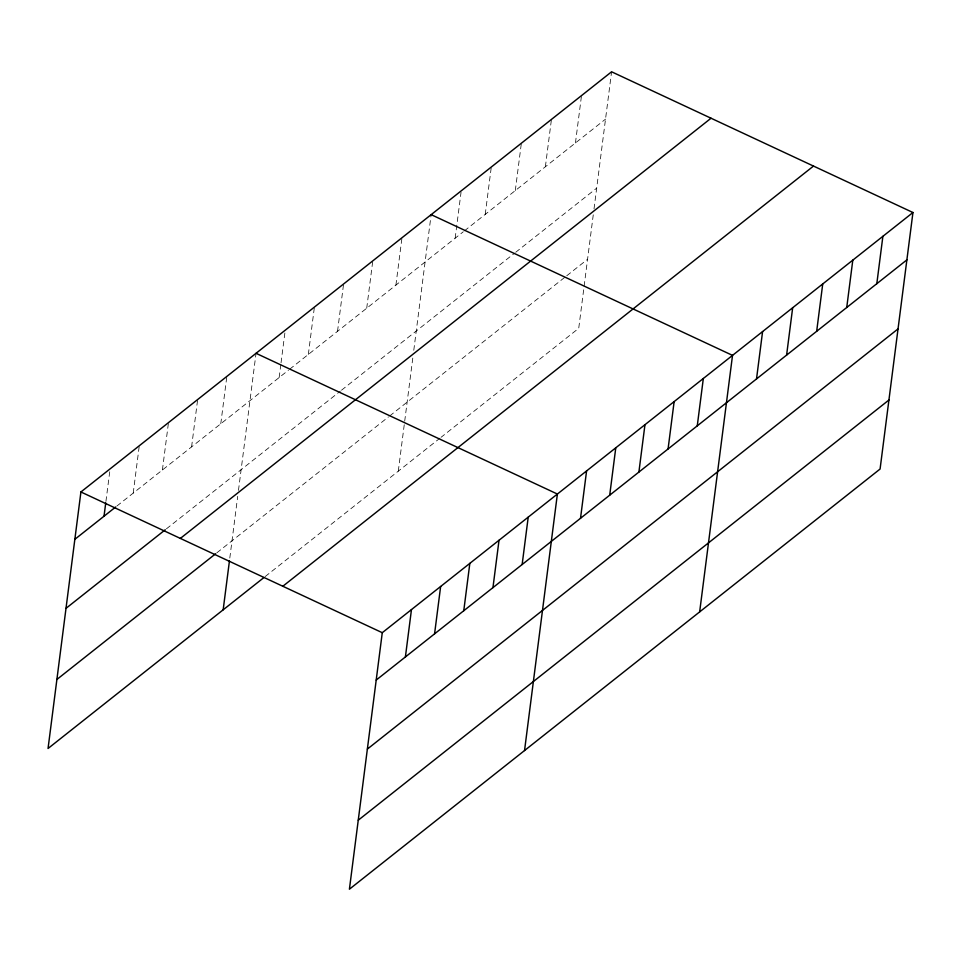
<?xml version="1.0" encoding="UTF-8"?>
<svg xmlns="http://www.w3.org/2000/svg" width="961" height="961" viewBox="0 0 961 961"><rect width="100%" height="100%" fill="white"/><g stroke="black" fill="none" stroke-linecap="round" stroke-linejoin="round"><path stroke-width="0.72" stroke-dasharray="4.8 3.6" d="M105.926 501.414L109.722 471.815M133.219 493.101L139.285 445.748M162.409 469.989L168.475 422.636M191.587 446.889L197.654 399.524M220.778 423.777L226.844 376.412M229.799 558.053L237.703 496.356M238.472 490.422L256.034 353.312M279.158 377.553L280.864 364.231M281.044 362.753L285.225 330.2M308.337 354.441L314.403 307.088M337.527 331.329L343.594 283.976M366.718 308.229L372.784 260.863M395.908 285.117L401.974 237.751M398.298 471.166L412.834 357.696M413.783 350.284L431.153 214.639M455.166 238.196L461.04 192.32M485.233 214.387L491.299 167.022M515.3 190.566L521.367 143.213M545.38 166.758L551.446 119.404M575.447 142.949L581.513 95.595M593.261 214.832L578.726 328.302L441.087 437.279M594.018 208.897L611.592 71.787M116.87 506.051L288.492 370.153M289.657 369.228L463.262 231.781M464.415 230.868L605.526 119.14M166.409 528.85L340.362 391.115M341.527 390.19L514.555 253.187M515.721 252.262L596.673 188.164M216.838 552.815L388.46 416.93M389.625 416.005L565.597 276.672M566.75 275.759L587.567 259.278M265.2 576.54L439.934 438.192"/><path stroke-width="1.44" d="M912.95 212.513L382.274 632.698L349.408 889.213L880.084 469.028L912.95 212.513L611.592 71.787L80.916 491.972L48.05 748.487L264.035 577.465M104.028 516.213L105.734 502.891M223.168 609.827L229.439 560.936M405.398 656.952L411.464 609.586M434.576 633.84L440.643 586.486M463.767 610.728L469.833 563.374M492.957 587.615L499.023 540.262M522.147 564.503L528.214 517.15M524.538 750.553L557.392 494.038L256.034 353.312M580.516 518.291L586.582 470.926M609.706 495.179L615.773 447.826M638.897 472.067L644.963 424.714M668.075 448.955L674.142 401.602M697.266 425.843L703.332 378.49M699.656 611.893L732.522 355.378L431.153 214.639M756.523 378.922L762.59 331.569M786.603 355.114L792.669 307.76M816.67 331.305L822.736 283.951M846.737 307.496L852.803 260.143M876.816 283.687L882.883 236.322M74.838 539.325L115.704 506.976M65.997 608.349L165.244 529.775M180.356 538.412L711.032 118.227M56.891 679.463L215.672 553.74M282.822 586.258L813.499 166.073M376.207 680.064L906.884 259.878M367.366 749.087L898.042 328.902M358.261 820.201L888.937 400.004M80.916 491.972L382.274 632.698"/></g></svg>
